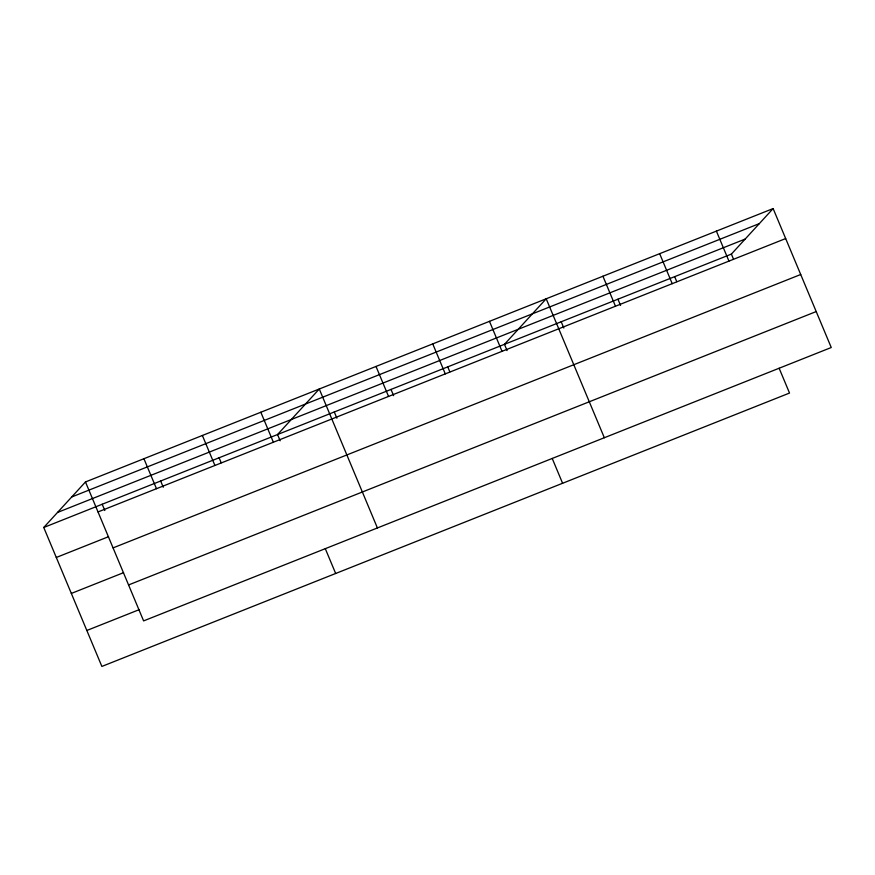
<?xml version="1.0" encoding="UTF-8"?>
<svg xmlns="http://www.w3.org/2000/svg" width="875" height="875" viewBox="0 0 875 875"><rect width="100%" height="100%" fill="white"/><g stroke="black" fill="none" stroke-linecap="round" stroke-linejoin="round"><path stroke-width="1.31" d="M779.144 368.255L789.523 393.05L101.872 666.433L43.75 527.483L85.477 481.95L773.128 208.567L831.25 347.517L143.609 620.9L85.477 481.95M43.75 527.483L731.391 254.1L773.128 208.567M71.706 496.978L759.358 223.595M57.52 512.455L745.161 239.072M98.022 511.941L785.673 238.558M56.295 557.473L108.522 536.703M113.072 547.892L800.713 274.509M71.334 593.436L123.572 572.666M128.559 584.948L816.211 311.555M86.833 630.481L139.059 609.711M731.391 254.1L733.491 259.098M716.395 231.12L728.941 261.111M674.669 276.653L676.758 281.652M659.663 253.673L672.208 283.664M617.936 299.206L620.55 305.452M602.93 276.227L615.475 306.217M561.203 321.759L563.817 328.005M604.33 437.73L546.208 298.78L504.47 344.312L507.084 350.569M552.223 458.467L562.592 483.262M489.475 321.333L502.02 351.323M447.738 366.866L449.837 371.864M432.742 343.897L445.288 373.877M391.016 389.43L393.619 395.675M376.009 366.45L388.555 396.43M334.283 411.983L336.897 418.228M377.409 527.953L319.277 389.003L277.55 434.536L280.164 440.781M325.303 548.691L335.672 573.486M260.827 412.234L273.372 442.225M219.1 457.767L221.189 462.766M202.377 435.477L214.922 465.467M160.65 481.009L163.264 487.255M143.927 458.719L156.472 488.698M102.2 504.252L104.814 510.497"/></g></svg>
